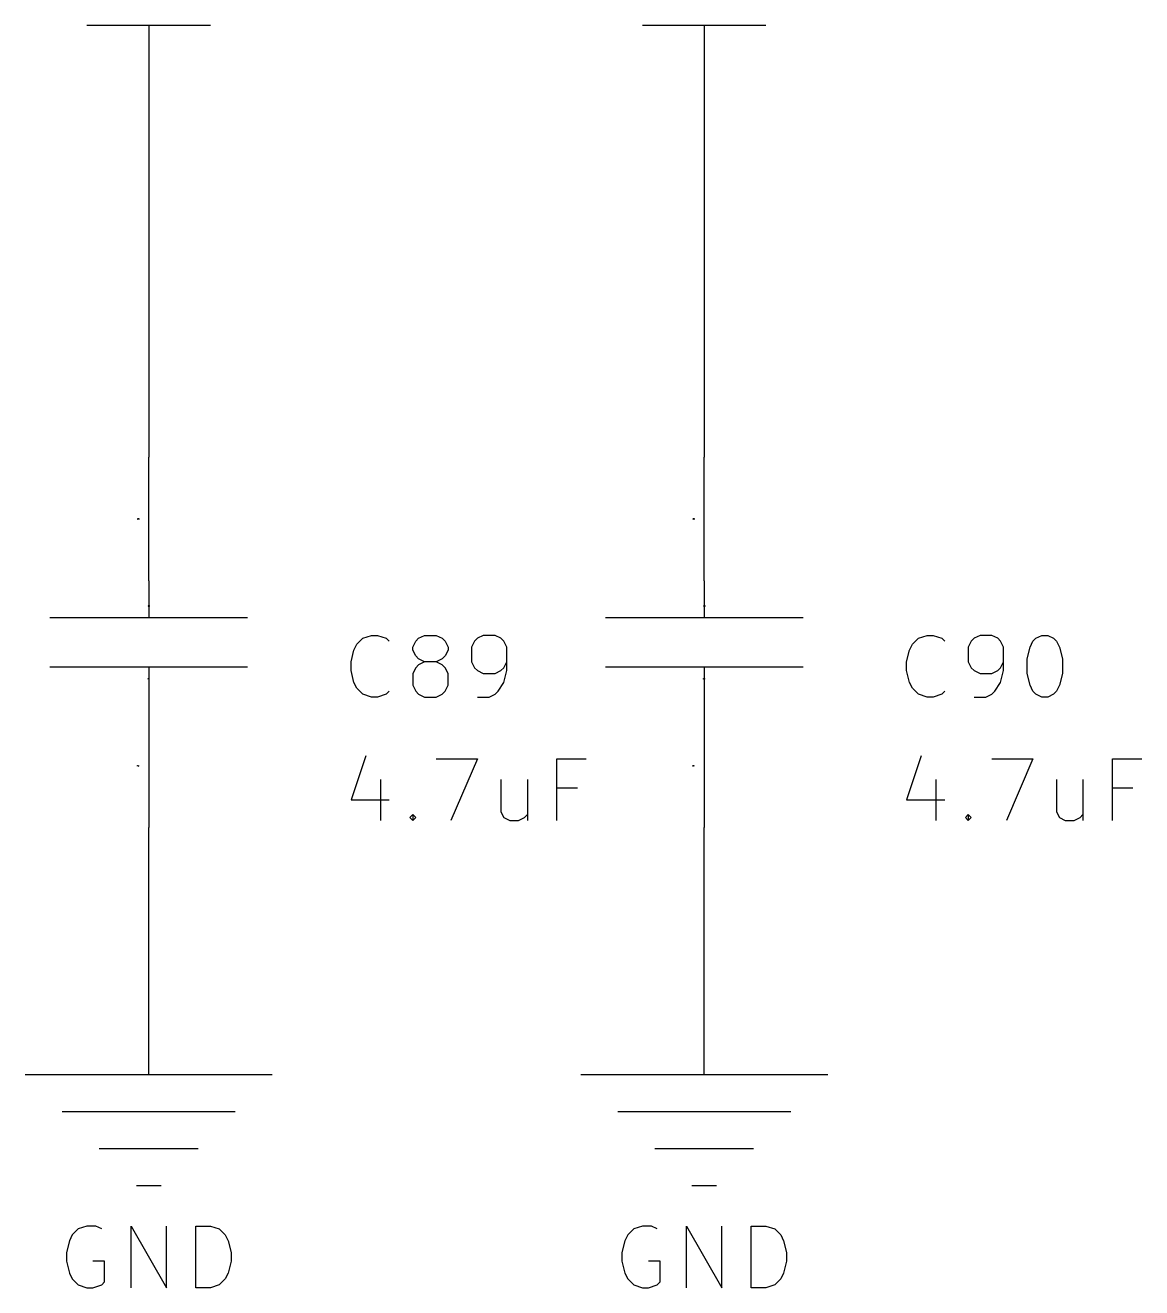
# Model space of a CAD drawing. Header units: millimetres. Extents: x 6 to 290, y -200 to -4.
# Drawn here: x 266.7 to 289.67, y -150.44 to -124.46 of the extents above; entities that cross this region are included whole.
import ezdxf

# ---------------------------------------------------------------- set-up
doc = ezdxf.new("R2010")
doc.units = ezdxf.units.MM
for name, color, linetype in [('GREENSIXTYFIVE', 129, 'CONTINUOUS'), ('LIGHTGREEN', 92, 'CONTINUOUS'), ('LIGHTRED', 12, 'CONTINUOUS'), ('RED', 14, 'CONTINUOUS')]:
    doc.layers.add(name, color=color, linetype=linetype)

msp = doc.modelspace()

# ---------------------------------------------------------------- linework, layer by layer
at = {"layer": 'GREENSIXTYFIVE', "linetype": 'CONTINUOUS'}
for p, q in [((269.2518, -136.4101), (269.2264, -136.4101)), ((269.2264, -136.4101), (269.23, -136.4125)), ((269.23, -136.4125), (269.2324, -136.4149)), ((269.2324, -136.4149), (269.2336, -136.4173)), ((269.2518, -136.4028), (269.2518, -136.4173)), ((280.6818, -136.4101), (280.6564, -136.4101)), ((280.6564, -136.4101), (280.66, -136.4125)), ((280.66, -136.4125), (280.6624, -136.4149)), ((280.6624, -136.4149), (280.6636, -136.4173)), ((280.6818, -136.4028), (280.6818, -136.4173)), ((273.524, -137.1959), (273.645, -137.0749)), ((273.645, -137.0749), (273.8264, -137.0144)), ((273.8264, -137.0144), (273.9473, -137.0144)), ((273.9473, -137.0144), (274.1288, -137.0749)), ((274.1288, -137.0749), (274.1892, -137.1354)), ((274.6731, -137.2563), (274.7335, -137.1354)), ((274.7335, -137.1354), (274.794, -137.0749)), ((274.794, -137.0749), (274.915, -137.0144)), ((274.915, -137.0144), (275.1569, -137.0144)), ((275.1569, -137.0144), (275.2778, -137.0749)), ((275.2778, -137.0749), (275.3383, -137.1354)), ((275.3383, -137.1354), (275.3988, -137.2563)), ((275.943, -137.1354), (275.8826, -137.2563)), ((276.0035, -137.0749), (275.943, -137.1354)), ((276.1245, -137.0144), (276.0035, -137.0749)), ((276.3664, -137.0144), (276.1245, -137.0144)), ((276.4873, -137.0749), (276.3664, -137.0144)), ((276.5478, -137.1354), (276.4873, -137.0749)), ((276.6083, -137.2563), (276.5478, -137.1354)), ((284.954, -137.1959), (285.075, -137.0749)), ((285.075, -137.0749), (285.2564, -137.0144)), ((285.2564, -137.0144), (285.3773, -137.0144)), ((285.3773, -137.0144), (285.5588, -137.0749)), ((285.5588, -137.0749), (285.6192, -137.1354)), ((286.1635, -137.1354), (286.1031, -137.2563)), ((286.224, -137.0749), (286.1635, -137.1354)), ((286.345, -137.0144), (286.224, -137.0749)), ((286.5869, -137.0144), (286.345, -137.0144)), ((286.7078, -137.0749), (286.5869, -137.0144)), ((286.7683, -137.1354), (286.7078, -137.0749)), ((286.8288, -137.2563), (286.7683, -137.1354)), ((287.373, -137.2563), (287.4335, -137.1354)), ((287.4335, -137.1354), (287.494, -137.0749)), ((287.494, -137.0749), (287.6149, -137.0144)), ((287.6149, -137.0144), (287.7359, -137.0144)), ((287.7359, -137.0144), (287.8568, -137.0749)), ((287.8568, -137.0749), (287.9173, -137.1354)), ((287.9173, -137.1354), (287.9778, -137.2563)), ((273.4031, -137.5587), (273.4635, -137.3168)), ((273.4635, -137.3168), (273.524, -137.1959)), ((274.6731, -137.3168), (274.6731, -137.2563)), ((274.7335, -137.4378), (274.6731, -137.3168)), ((275.3988, -137.3168), (275.3383, -137.4378)), ((275.3988, -137.2563), (275.3988, -137.3168)), ((275.8826, -137.2563), (275.8826, -137.5587)), ((276.6083, -137.7401), (276.6083, -137.2563)), ((284.8331, -137.5587), (284.8935, -137.3168)), ((284.8935, -137.3168), (284.954, -137.1959)), ((286.1031, -137.2563), (286.1031, -137.5587)), ((286.8288, -137.7401), (286.8288, -137.2563)), ((287.3126, -137.4982), (287.373, -137.2563)), ((287.9778, -137.2563), (288.0383, -137.4982)), ((273.4031, -137.7401), (273.4031, -137.5587)), ((274.7335, -137.6797), (274.6731, -137.8006)), ((274.794, -137.4982), (274.7335, -137.4378)), ((274.794, -137.6192), (274.7335, -137.6797)), ((274.915, -137.5587), (274.794, -137.4982)), ((274.915, -137.5587), (274.794, -137.6192)), ((275.1569, -137.5587), (274.915, -137.5587)), ((275.2778, -137.4982), (275.1569, -137.5587)), ((275.2778, -137.6192), (275.1569, -137.5587)), ((275.3383, -137.4378), (275.2778, -137.4982)), ((275.3383, -137.6797), (275.2778, -137.6192)), ((275.3988, -137.8006), (275.3383, -137.6797)), ((275.8826, -137.5587), (275.943, -137.6797)), ((275.943, -137.6797), (276.0035, -137.7401)), ((276.4873, -137.7401), (276.5478, -137.6797)), ((276.5478, -137.6797), (276.6083, -137.5587)), ((284.8331, -137.7401), (284.8331, -137.5587)), ((286.1031, -137.5587), (286.1635, -137.6797)), ((286.1635, -137.6797), (286.224, -137.7401)), ((286.7078, -137.7401), (286.7683, -137.6797)), ((286.7683, -137.6797), (286.8288, -137.5587)), ((287.3126, -137.8006), (287.3126, -137.4982)), ((288.0383, -137.4982), (288.0383, -137.8006)), ((269.2264, -137.9074), (269.2276, -137.905)), ((269.2264, -137.9135), (269.2264, -137.9074)), ((269.2276, -137.9159), (269.2264, -137.9135)), ((269.2276, -137.905), (269.2288, -137.9038)), ((269.2288, -137.9171), (269.2276, -137.9159)), ((269.2288, -137.9038), (269.2312, -137.9026)), ((269.2312, -137.9026), (269.2336, -137.9026)), ((269.2336, -137.9026), (269.2372, -137.9038)), ((269.2372, -137.9038), (269.2518, -137.9183)), ((269.2518, -137.9183), (269.2518, -137.9026)), ((273.4635, -137.982), (273.4031, -137.7401)), ((274.6731, -137.8006), (274.6731, -138.0425)), ((275.3988, -138.0425), (275.3988, -137.8006)), ((276.0035, -137.7401), (276.1245, -137.8006)), ((276.1245, -137.8006), (276.3664, -137.8006)), ((276.3664, -137.8006), (276.4873, -137.7401)), ((276.5478, -137.982), (276.6083, -137.7401)), ((280.6564, -137.9074), (280.6576, -137.905)), ((280.6564, -137.9135), (280.6564, -137.9074)), ((280.6576, -137.9159), (280.6564, -137.9135)), ((280.6576, -137.905), (280.6588, -137.9038)), ((280.6588, -137.9171), (280.6576, -137.9159)), ((280.6588, -137.9038), (280.6612, -137.9026)), ((280.6612, -137.9026), (280.6636, -137.9026)), ((280.6636, -137.9026), (280.6672, -137.9038)), ((280.6672, -137.9038), (280.6818, -137.9183)), ((280.6818, -137.9183), (280.6818, -137.9026)), ((284.8935, -137.982), (284.8331, -137.7401)), ((286.224, -137.7401), (286.345, -137.8006)), ((286.345, -137.8006), (286.5869, -137.8006)), ((286.5869, -137.8006), (286.7078, -137.7401)), ((286.7683, -137.982), (286.8288, -137.7401)), ((287.373, -138.0425), (287.3126, -137.8006)), ((288.0383, -137.8006), (287.9778, -138.0425)), ((273.524, -138.103), (273.4635, -137.982)), ((273.645, -138.224), (273.524, -138.103)), ((274.1892, -138.1635), (274.1288, -138.224)), ((274.6731, -138.0425), (274.7335, -138.1635)), ((274.7335, -138.1635), (274.794, -138.224)), ((275.2778, -138.224), (275.3383, -138.1635)), ((275.3383, -138.1635), (275.3988, -138.0425)), ((276.3664, -138.224), (276.4268, -138.1635)), ((276.4268, -138.1635), (276.5478, -137.982)), ((284.954, -138.103), (284.8935, -137.982)), ((285.075, -138.224), (284.954, -138.103)), ((285.6192, -138.1635), (285.5588, -138.224)), ((286.5869, -138.224), (286.6473, -138.1635)), ((286.6473, -138.1635), (286.7683, -137.982)), ((287.4335, -138.1635), (287.373, -138.0425)), ((287.494, -138.224), (287.4335, -138.1635)), ((287.9173, -138.1635), (287.8568, -138.224)), ((287.9778, -138.0425), (287.9173, -138.1635)), ((273.8264, -138.2844), (273.645, -138.224)), ((273.9473, -138.2844), (273.8264, -138.2844)), ((274.1288, -138.224), (273.9473, -138.2844)), ((274.794, -138.224), (274.915, -138.2844)), ((274.915, -138.2844), (275.1569, -138.2844)), ((275.1569, -138.2844), (275.2778, -138.224)), ((276.0035, -138.2844), (276.2454, -138.2844)), ((276.2454, -138.2844), (276.3664, -138.224)), ((285.2564, -138.2844), (285.075, -138.224)), ((285.3773, -138.2844), (285.2564, -138.2844)), ((285.5588, -138.224), (285.3773, -138.2844)), ((286.224, -138.2844), (286.4659, -138.2844)), ((286.4659, -138.2844), (286.5869, -138.224)), ((287.6149, -138.2844), (287.494, -138.224)), ((287.7359, -138.2844), (287.6149, -138.2844)), ((287.8568, -138.224), (287.7359, -138.2844)), ((273.7054, -139.494), (273.4031, -140.4011)), ((285.1354, -139.494), (284.8331, -140.4011)), ((275.1569, -139.5544), (276.0035, -139.5544)), ((276.0035, -139.5544), (275.4593, -140.8244)), ((277.6363, -140.8244), (277.6363, -139.5544)), ((277.6363, -139.5544), (278.2411, -139.5544)), ((286.5869, -139.5544), (287.4335, -139.5544)), ((287.4335, -139.5544), (286.8893, -140.8244)), ((289.0663, -140.8244), (289.0663, -139.5544)), ((289.0663, -139.5544), (289.6711, -139.5544)), ((274.0078, -139.9778), (274.0078, -140.8244)), ((276.4873, -139.9778), (276.4873, -140.643)), ((277.0316, -139.9778), (277.0316, -140.8244)), ((285.4378, -139.9778), (285.4378, -140.8244)), ((287.9173, -139.9778), (287.9173, -140.643)), ((288.4616, -139.9778), (288.4616, -140.8244)), ((278.0597, -140.1592), (277.6363, -140.1592)), ((289.4897, -140.1592), (289.0663, -140.1592)), ((273.4031, -140.4011), (274.1892, -140.4011)), ((284.8331, -140.4011), (285.6192, -140.4011)), ((274.6126, -140.764), (274.673, -140.7035)), ((274.673, -140.8244), (274.6126, -140.764)), ((274.673, -140.7035), (274.7335, -140.764)), ((274.673, -140.7035), (274.673, -140.8244)), ((274.7335, -140.764), (274.673, -140.8244)), ((276.4873, -140.643), (276.5478, -140.764)), ((276.5478, -140.764), (276.6688, -140.8244)), ((276.8502, -140.8244), (276.9711, -140.764)), ((276.9711, -140.764), (277.0316, -140.7035)), ((286.0426, -140.764), (286.103, -140.7035)), ((286.103, -140.8244), (286.0426, -140.764)), ((286.103, -140.7035), (286.1635, -140.764)), ((286.103, -140.7035), (286.103, -140.8244)), ((286.1635, -140.764), (286.103, -140.8244)), ((287.9173, -140.643), (287.9778, -140.764)), ((287.9778, -140.764), (288.0988, -140.8244)), ((288.2802, -140.8244), (288.4011, -140.764)), ((288.4011, -140.764), (288.4616, -140.7035)), ((276.6688, -140.8244), (276.8502, -140.8244)), ((288.0988, -140.8244), (288.2802, -140.8244)), ((267.6676, -149.3507), (267.6071, -149.4716)), ((267.7886, -149.2297), (267.6676, -149.3507)), ((267.97, -149.1692), (267.7886, -149.2297)), ((268.1514, -149.1692), (267.97, -149.1692)), ((268.2724, -149.2297), (268.1514, -149.1692)), ((268.8771, -150.4392), (268.8771, -149.1692)), ((268.8771, -149.1692), (269.6028, -150.4392)), ((269.6028, -150.4392), (269.6028, -149.1692)), ((270.2076, -150.4392), (270.2076, -149.1692)), ((270.2076, -149.1692), (270.51, -149.1692)), ((270.51, -149.1692), (270.6914, -149.2297)), ((270.6914, -149.2297), (270.8124, -149.3507)), ((270.8124, -149.3507), (270.8729, -149.4716)), ((279.0976, -149.3507), (279.0371, -149.4716)), ((279.2186, -149.2297), (279.0976, -149.3507)), ((279.4, -149.1692), (279.2186, -149.2297)), ((279.5814, -149.1692), (279.4, -149.1692)), ((279.7024, -149.2297), (279.5814, -149.1692)), ((280.3071, -150.4392), (280.3071, -149.1692)), ((280.3071, -149.1692), (281.0328, -150.4392)), ((281.0328, -150.4392), (281.0328, -149.1692)), ((281.6376, -150.4392), (281.6376, -149.1692)), ((281.6376, -149.1692), (281.94, -149.1692)), ((281.94, -149.1692), (282.1214, -149.2297)), ((282.1214, -149.2297), (282.2424, -149.3507)), ((282.2424, -149.3507), (282.3029, -149.4716)), ((267.6071, -149.4716), (267.5467, -149.7135)), ((270.8729, -149.4716), (270.9333, -149.7135)), ((279.0371, -149.4716), (278.9767, -149.7135)), ((282.3029, -149.4716), (282.3633, -149.7135)), ((267.5467, -149.7135), (267.5467, -149.8949)), ((267.5467, -149.8949), (267.6071, -150.1368)), ((268.3328, -149.8949), (268.0909, -149.8949)), ((268.3328, -150.3183), (268.3328, -149.8949)), ((270.9333, -149.8949), (270.8729, -150.1368)), ((270.9333, -149.7135), (270.9333, -149.8949)), ((278.9767, -149.7135), (278.9767, -149.8949)), ((278.9767, -149.8949), (279.0371, -150.1368)), ((279.7628, -149.8949), (279.5209, -149.8949)), ((279.7628, -150.3183), (279.7628, -149.8949)), ((282.3633, -149.8949), (282.3029, -150.1368)), ((282.3633, -149.7135), (282.3633, -149.8949)), ((267.6071, -150.1368), (267.6676, -150.2578)), ((270.8729, -150.1368), (270.8124, -150.2578)), ((279.0371, -150.1368), (279.0976, -150.2578)), ((282.3029, -150.1368), (282.2424, -150.2578)), ((267.6676, -150.2578), (267.7886, -150.3788)), ((267.7886, -150.3788), (267.97, -150.4392)), ((268.0909, -150.4392), (268.2724, -150.3788)), ((268.2724, -150.3788), (268.3328, -150.3183)), ((270.6914, -150.3788), (270.51, -150.4392)), ((270.8124, -150.2578), (270.6914, -150.3788)), ((279.0976, -150.2578), (279.2186, -150.3788)), ((279.2186, -150.3788), (279.4, -150.4392)), ((279.5209, -150.4392), (279.7024, -150.3788)), ((279.7024, -150.3788), (279.7628, -150.3183)), ((282.1214, -150.3788), (281.94, -150.4392)), ((282.2424, -150.2578), (282.1214, -150.3788)), ((267.97, -150.4392), (268.0909, -150.4392)), ((270.51, -150.4392), (270.2076, -150.4392)), ((279.4, -150.4392), (279.5209, -150.4392)), ((281.94, -150.4392), (281.6376, -150.4392))]:
    msp.add_line(p, q, dxfattribs=at)
at = {"layer": 'LIGHTGREEN', "linetype": 'CONTINUOUS'}
for p, q in [((269.24, -127), (269.24, -133.35)), ((280.67, -127), (280.67, -133.35)), ((269.24, -143.51), (269.24, -140.97)), ((280.67, -143.51), (280.67, -140.97))]:
    msp.add_line(p, q, dxfattribs=at)
at = {"layer": 'LIGHTRED', "linetype": 'CONTINUOUS'}
for p, q in [((269.0337, -134.62), (269.0083, -134.62)), ((269.0083, -134.62), (269.0119, -134.6224)), ((269.0119, -134.6224), (269.0143, -134.6248)), ((269.0143, -134.6248), (269.0155, -134.6272)), ((269.0337, -134.6127), (269.0337, -134.6272)), ((280.4637, -134.62), (280.4383, -134.62)), ((280.4383, -134.62), (280.4419, -134.6224)), ((280.4419, -134.6224), (280.4443, -134.6248)), ((280.4443, -134.6248), (280.4455, -134.6272)), ((280.4637, -134.6127), (280.4637, -134.6272)), ((269.0083, -139.6975), (269.0095, -139.6951)), ((269.0083, -139.7036), (269.0083, -139.6975)), ((269.0095, -139.706), (269.0083, -139.7036)), ((269.0095, -139.6951), (269.0107, -139.6939)), ((269.0107, -139.7072), (269.0095, -139.706)), ((269.0107, -139.6939), (269.0131, -139.6927)), ((269.0131, -139.6927), (269.0155, -139.6927)), ((269.0155, -139.6927), (269.0191, -139.6939)), ((269.0191, -139.6939), (269.0337, -139.7084)), ((269.0337, -139.7084), (269.0337, -139.6927)), ((280.4383, -139.6975), (280.4395, -139.6951)), ((280.4383, -139.7036), (280.4383, -139.6975)), ((280.4395, -139.706), (280.4383, -139.7036)), ((280.4395, -139.6951), (280.4407, -139.6939)), ((280.4407, -139.7072), (280.4395, -139.706)), ((280.4407, -139.6939), (280.4431, -139.6927)), ((280.4431, -139.6927), (280.4455, -139.6927)), ((280.4455, -139.6927), (280.4491, -139.6939)), ((280.4491, -139.6939), (280.4637, -139.7084)), ((280.4637, -139.7084), (280.4637, -139.6927))]:
    msp.add_line(p, q, dxfattribs=at)
at = {"layer": 'RED', "linetype": 'CONTINUOUS'}
for p, q in [((267.97, -124.46), (270.51, -124.46)), ((269.24, -124.46), (269.24, -125.73)), ((279.4, -124.46), (281.94, -124.46)), ((280.67, -124.46), (280.67, -125.73)), ((269.24, -125.73), (269.24, -127)), ((269.24, -125.73), (269.24, -127)), ((280.67, -125.73), (280.67, -127)), ((280.67, -125.73), (280.67, -127)), ((269.24, -135.89), (269.24, -133.35)), ((280.67, -135.89), (280.67, -133.35)), ((269.24, -135.89), (269.24, -136.652)), ((280.67, -135.89), (280.67, -136.652)), ((271.272, -136.652), (267.208, -136.652)), ((282.702, -136.652), (278.638, -136.652)), ((271.272, -137.668), (267.208, -137.668)), ((269.24, -137.668), (269.24, -138.43)), ((282.702, -137.668), (278.638, -137.668)), ((280.67, -137.668), (280.67, -138.43)), ((269.24, -138.43), (269.24, -140.97)), ((280.67, -138.43), (280.67, -140.97)), ((269.24, -146.05), (269.24, -143.51)), ((280.67, -146.05), (280.67, -143.51)), ((266.7, -146.05), (271.78, -146.05)), ((278.13, -146.05), (283.21, -146.05)), ((267.462, -146.812), (271.018, -146.812)), ((278.892, -146.812), (282.448, -146.812)), ((268.224, -147.574), (270.256, -147.574)), ((279.654, -147.574), (281.686, -147.574)), ((268.986, -148.336), (269.494, -148.336)), ((280.416, -148.336), (280.924, -148.336))]:
    msp.add_line(p, q, dxfattribs=at)

doc.saveas('drawing.dxf')
